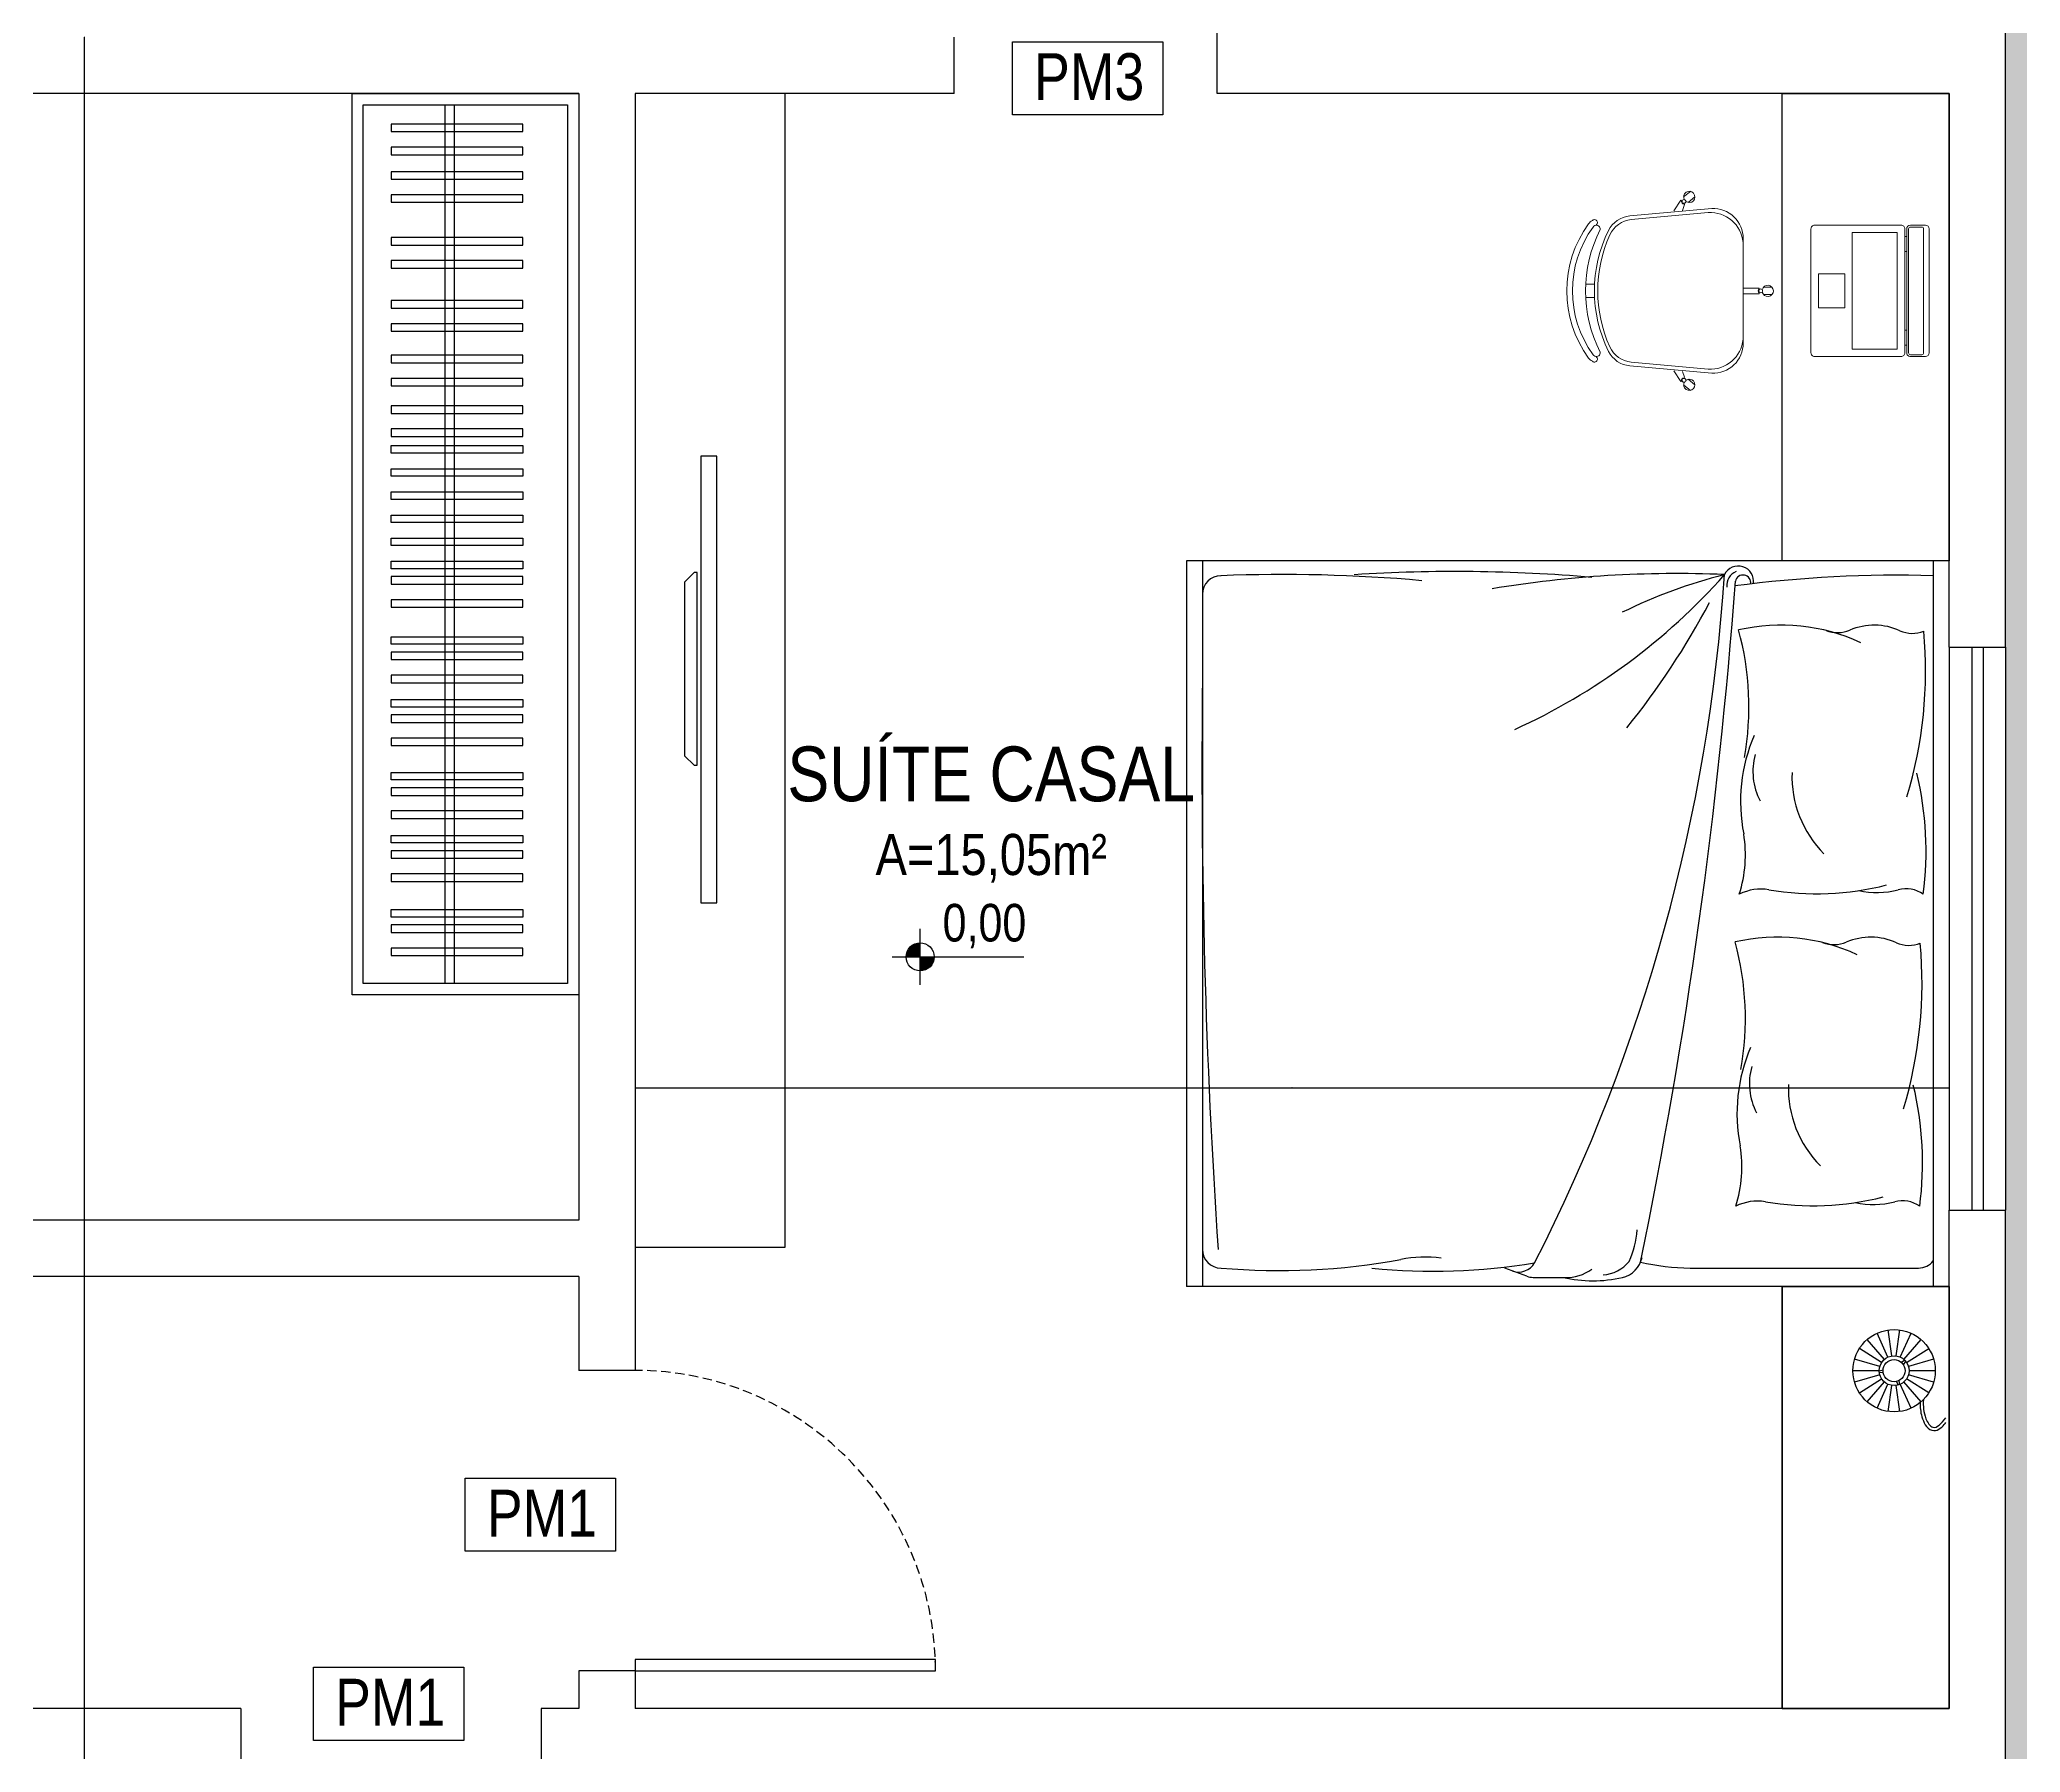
# Model space of a CAD drawing. Header units: millimetres. Extents: x -6300 to 1991, y -4770 to 4545.
# Drawn here: x -1293 to -766, y 1070 to 1526 of the extents above; entities that cross this region are included whole.
import ezdxf
from ezdxf.enums import TextEntityAlignment as Align

# ---------------------------------------------------------------- set-up
doc = ezdxf.new("R2010")
doc.units = ezdxf.units.MM
doc.header["$LTSCALE"] = 20
doc.header["$MEASUREMENT"] = 0
doc.linetypes.add('HIDDEN2', pattern=[0.1875, 0.125, -0.0625])
doc.layers.get('0').update_dxf_attribs({"linetype": 'CONTINUOUS'})
doc.layers.get('DEFPOINTS').update_dxf_attribs({"linetype": 'CONTINUOUS'})
for name, color, linetype in [('003', 3, 'CONTINUOUS'), ('ARREDI_attrezzature', 175, 'CONTINUOUS'), ('COTA', 7, 'CONTINUOUS'), ('E-hatch', 8, 'CONTINUOUS'), ('E-txt-g', 3, 'CONTINUOUS'), ('LAYER1', 7, 'CONTINUOUS')]:
    doc.layers.add(name, color=color, linetype=linetype)
for name, color, linetype, lineweight in [('E-Lay-9', 9, 'CONTINUOUS', 9), ('E-Pen-C', 4, 'CONTINUOUS', 15), ('E-Pen-G', 3, 'CONTINUOUS', 30), ('E-Txt-W', 7, 'CONTINUOUS', 20)]:
    doc.layers.add(name, color=color, linetype=linetype, lineweight=lineweight)
doc.styles.add('F2', font='ARIALN.TTF')
doc.styles.add('REG60', font='romans.shx', dxfattribs={"width": 0.8, "height": 0.15})
doc.styles.add('REG80', font='romans.shx', dxfattribs={"width": 0.8, "height": 0.2})
doc.dimstyles.new('DIMENSION-1', dxfattribs={"dimtxt": 0.145, "dimasz": 0.07, "dimexe": 1, "dimexo": 0, "dimgap": 0.12, "dimtad": 1, "dimzin": 7, "dimdsep": 46, "dimtxsty": 'F2', "dimblk1": 'TRACO', "dimblk2": 'TRACO', "dimsah": 1, "dimcen": 1, "dimse1": 1, "dimse2": 1, "dimclrd": 4, "dimclre": 256, "dimclrt": 4, "dimadec": 8, "dimazin": 0, "dimtfac": 1, "dimtix": 1, "dimtmove": 2, "dimatfit": 3, "dimldrblk": 'TRACO', "dimfxl": 1, "dimtolj": 1, "dimtzin": 0, "dimarcsym": 0})

# ---------------------------------------------------------------- blocks, each defined once
blk = doc.blocks.new('TRACO')
at = {"layer": 'E-Pen-C'}
for p, q in [((-1, 0), (1, 0)), ((0, 1), (0, -1))]:
    blk.add_line(p, q, dxfattribs=at)
at = {"layer": 'E-Pen-G'}
blk.add_line((-0.4, -0.4), (0.4, 0.4), dxfattribs=at)
blk = doc.blocks.new('*D847')
at = {"layer": 'COTA', "color": 4, "linetype": 'Continuous', "lineweight": -2}
blk.add_line((-424.84, 1067.16), (-424.84, 1082.02), dxfattribs=at)
at = {"layer": 'DEFPOINTS', "color": 0, "linetype": 'Continuous'}
for p in [(-784.71, 1082.09, -182.96), (-424.84, 1082.09), (-784.71, 1067.09, -182.96)]:
    blk.add_point(p, dxfattribs=at)
at = {"layer": 'COTA', "color": 4, "linetype": 'Continuous', "lineweight": -2, "xscale": 0.07, "yscale": 0.07, "zscale": 0.07}
for p, rotation in [((-424.84, 1082.09), 90), ((-424.84, 1067.09), 270)]:
    blk.add_blockref('TRACO', p, dxfattribs=dict(at, rotation=rotation))
at = {"layer": 'COTA', "color": 4, "linetype": 'Continuous', "insert": (-425.04, 1074.59), "char_height": 0.145, "attachment_point": 5, "rotation": 90, "style": 'F2'}
blk.add_mtext('\\A1;15.00', dxfattribs=at)
blk = doc.blocks.new('*D848')
at = {"layer": 'COTA', "color": 4, "linetype": 'Continuous', "lineweight": -2}
blk.add_line((-424.84, 1082.16), (-424.84, 1512.02), dxfattribs=at)
at = {"layer": 'DEFPOINTS', "color": 0, "linetype": 'Continuous'}
for p in [(-784.71, 1512.09, -182.96), (-424.84, 1512.09), (-784.71, 1082.09, -182.96)]:
    blk.add_point(p, dxfattribs=at)
at = {"layer": 'COTA', "color": 4, "linetype": 'Continuous', "lineweight": -2, "xscale": 0.07, "yscale": 0.07, "zscale": 0.07}
for p, rotation in [((-424.84, 1512.09), 90), ((-424.84, 1082.09), 270)]:
    blk.add_blockref('TRACO', p, dxfattribs=dict(at, rotation=rotation))
at = {"layer": 'COTA', "color": 4, "linetype": 'Continuous', "insert": (-425.04, 1297.09), "char_height": 0.145, "attachment_point": 5, "rotation": 90, "style": 'F2'}
blk.add_mtext('\\A1;430.00', dxfattribs=at)
blk = doc.blocks.new('*D849')
at = {"layer": 'COTA', "color": 4, "linetype": 'Continuous', "lineweight": -2}
blk.add_line((-424.84, 1512.16), (-424.84, 1527.02), dxfattribs=at)
at = {"layer": 'DEFPOINTS', "color": 0, "linetype": 'Continuous'}
for p in [(-784.71, 1527.09, -182.96), (-424.84, 1527.09), (-784.71, 1512.09, -182.96)]:
    blk.add_point(p, dxfattribs=at)
at = {"layer": 'COTA', "color": 4, "linetype": 'Continuous', "lineweight": -2, "xscale": 0.07, "yscale": 0.07, "zscale": 0.07}
for p, rotation in [((-424.84, 1527.09), 90), ((-424.84, 1512.09), 270)]:
    blk.add_blockref('TRACO', p, dxfattribs=dict(at, rotation=rotation))
at = {"layer": 'COTA', "color": 4, "linetype": 'Continuous', "insert": (-425.04, 1519.59), "char_height": 0.145, "attachment_point": 5, "rotation": 90, "style": 'F2'}
blk.add_mtext('\\A1;15.00', dxfattribs=at)
blk = doc.blocks.new('TXT-AMB75')
at = {"layer": 'E-txt-g', "style": 'REG80', "width": 0.8, "flags": 8}
blk.add_attdef('TXT', text='', height=0.2, dxfattribs=at).set_placement((0.0055, 0.2964), align=Align.CENTER)
at = {"layer": 'E-Txt-W', "style": 'REG60', "width": 0.8, "flags": 8}
blk.add_attdef('TXT', text='', height=0.15, dxfattribs=at).set_placement((0.0055, 0.0271), align=Align.CENTER)
blk = doc.blocks.new('NV')
at = {"color": 4, "linetype": 'ByBlock', "ltscale": 0.5}
for p, q in [((-1.4143, -0.1421), (-1.4143, 0.1067)), ((-1.5387, -0.0177), (-0.9535, -0.0177))]:
    blk.add_line(p, q, dxfattribs=at)
at = {"color": 4, "ltscale": 2.5}
blk.add_circle((-1.4143, -0.0177), 0.0622, dxfattribs=at)
at = {"color": 4}
for points in [[(-1.4143, -0.0177), (-1.4583, 0.0263), (-1.4765, -0.0177), (-1.4717, 0.0061)], [(-1.4143, -0.0177), (-1.4143, 0.0445), (-1.4583, 0.0263), (-1.4381, 0.0398)], [(-1.4143, -0.0177), (-1.3521, -0.0177), (-1.3703, -0.0617), (-1.3568, -0.0415)], [(-1.4143, -0.0177), (-1.3703, -0.0617), (-1.4143, -0.0799), (-1.3905, -0.0752)]]:
    blk.add_solid(points, dxfattribs=at)
at = {"layer": 'E-Txt-W', "color": 4, "ltscale": 2.5, "style": 'F2'}
blk.add_attdef('COTAPISO', (-1.3058, 0.0735), '', height=0.15, dxfattribs=at)
blk = doc.blocks.new('Cadeira')
at = {"layer": 'E-Lay-9', "color": 8}
for p, q in [((-0.0093, 0.0535), (-0.0093, 0.0769)), ((0.0096, 0.0535), (0.0096, 0.0769)), ((-0.1393, 0), (0.1393, 0)), ((-0.0075, 0), (-0.0075, 0.0425)), ((-0.0075, 0.0425), (-0.0056, 0.0425)), ((0.0056, 0.0425), (0.0075, 0.0425)), ((0.0075, 0), (0.0075, 0.0425)), ((-0.2192, -0.0836), (-0.1996, -0.3023)), ((-0.2087, -0.0936), (-0.1898, -0.2982)), ((0.2087, -0.0936), (0.1898, -0.2982)), ((0.2192, -0.0836), (0.1996, -0.3023)), ((-0.25, -0.1588), (-0.265, -0.1409)), ((-0.2355, -0.1467), (-0.2505, -0.1288)), ((-0.2298, -0.1563), (-0.2313, -0.1575)), ((-0.2144, -0.1618), (-0.2298, -0.1563)), ((0.2144, -0.1618), (0.2298, -0.1563)), ((0.2298, -0.1563), (0.2313, -0.1575)), ((0.2355, -0.1467), (0.2505, -0.1288)), ((0.25, -0.1588), (0.265, -0.1409)), ((-0.2398, -0.1647), (-0.2413, -0.1659)), ((-0.2133, -0.1847), (-0.2413, -0.1659)), ((0.2133, -0.1847), (0.2413, -0.1659)), ((0.2398, -0.1647), (0.2413, -0.1659)), ((-0.0175, -0.3961), (-0.0175, -0.4196)), ((0.0175, -0.3961), (0.0175, -0.4196))]:
    blk.add_line(p, q, dxfattribs=at)
blk.add_lwpolyline([(0.1631, -0.3812, -0.237888), (-0.1631, -0.3812, 0.605717), (-0.1738, -0.3953, 0.122717), (-0.17, -0.4, 0.323529), (0.17, -0.4, 0.122717), (0.1738, -0.3953, 0.605717)], format="xyb", close=True, dxfattribs=at)
for centre in [(0, 0.0466), (-0.2382, -0.1579), (0.2382, -0.1579)]:
    blk.add_circle(centre, 0.005, dxfattribs=at)
for centre, radius, start, end in [((0.0001, 0.0652), 0.015, 281.6334, 257.4537), ((-0.1393, -0.08), 0.08, 90, 182.5692), ((0, 0.0475), 0.0075, 221.8103, 318.1897), ((0.1393, -0.08), 0.08, 357.4308, 90), ((-0.1202, -0.0886), 0.0887, 95.5925, 183.2522), ((0.1202, -0.0886), 0.0887, 356.7478, 84.4075), ((-0.2502, -0.1438), 0.015, 322.5463, 298.3666), ((-0.2388, -0.1573), 0.0075, 261.8103, 358.1897), ((0.2388, -0.1573), 0.0075, 181.8103, 278.1897), ((0.2502, -0.1438), 0.015, 241.6334, 217.4537), ((-0.1299, -0.296), 0.07, 185.1212, 243.6047), ((-0.1201, -0.2918), 0.07, 185.2999, 245.7361), ((0.1201, -0.2918), 0.07, 294.2639, 354.7001), ((0.1299, -0.296), 0.07, 296.3953, 354.8788), ((0, -0.0343), 0.3622, 243.6047, 296.3953), ((0, -0.0254), 0.3622, 245.7361, 294.2639), ((-0.1819, -0.3961), 0.00782, 29.8109, 225.3255), ((-0.1625, -0.39), 0.0275, 205.1455, 233.4571), ((0, -0.1648), 0.3052, 234.1238, 305.8762), ((-0.1625, -0.39), 0.0125, 205.1455, 233.1301), ((0.1819, -0.3961), 0.00782, 314.6745, 150.1891), ((0.1625, -0.39), 0.0275, 306.5429, 334.8545)]:
    blk.add_arc(centre, radius, start, end, dxfattribs=at)
blk = doc.blocks.new('Notebook')
at = {"layer": 'E-Lay-9', "color": 8}
for p, q in [((-0.175, 0.305), (-0.175, 0.3)), ((-0.175, 0.3), (-0.175, 0.265)), ((0.165, 0.315), (-0.165, 0.315)), ((0.175, 0.3), (0.175, 0.305)), ((0.175, 0.265), (0.175, 0.3)), ((-0.165, 0.255), (0.165, 0.255))]:
    blk.add_line(p, q, dxfattribs=at)
for points in [[(-0.165, 0.26), (0.165, 0.26, 0.414214), (0.17, 0.265), (0.17, 0.295, 0.414214), (0.165, 0.3), (-0.165, 0.3, 0.414214), (-0.17, 0.295), (-0.17, 0.265, 0.414214)], [(-0.165, 0), (0.165, 0, 0.414214), (0.175, 0.01), (0.175, 0.24, 0.414214), (0.165, 0.25), (-0.165, 0.25, 0.414214), (-0.175, 0.24), (-0.175, 0.01, 0.414214)]]:
    blk.add_lwpolyline(points, format="xyb", close=True, dxfattribs=at)
for points in [[(-0.155, 0.11), (0.155, 0.11), (0.155, 0.23), (-0.155, 0.23)], [(-0.105, 0.25), (-0.145, 0.25), (-0.145, 0.255), (-0.105, 0.255)], [(0.105, 0.25), (0.145, 0.25), (0.145, 0.255), (0.105, 0.255)], [(-0.045, 0.02), (0.045, 0.02), (0.045, 0.09), (-0.045, 0.09)]]:
    blk.add_lwpolyline(points, close=True, dxfattribs=at)
for centre, start, end in [((-0.165, 0.305), 90, 180), ((-0.165, 0.265), 180, 270), ((0.165, 0.305), 0, 90), ((0.165, 0.265), 270, 360)]:
    blk.add_arc(centre, 0.01, start, end, dxfattribs=at)
blk = doc.blocks.new('*D887')
at = {"layer": 'COTA', "color": 4, "linetype": 'Continuous', "lineweight": -2}
blk.add_line((-1134.64, 1247.33), (-784.78, 1247.33), dxfattribs=at)
at = {"layer": 'DEFPOINTS', "color": 0, "linetype": 'Continuous'}
for p in [(-784.71, 1247.33), (-1134.71, 1232.92, -182.96), (-784.71, 1228.11, -182.96)]:
    blk.add_point(p, dxfattribs=at)
at = {"layer": 'COTA', "color": 4, "linetype": 'Continuous', "lineweight": -2, "xscale": 0.07, "yscale": 0.07, "zscale": 0.07, "rotation": 180}
blk.add_blockref('TRACO', (-1134.71, 1247.33), dxfattribs=at)
at = {"layer": 'COTA', "color": 4, "linetype": 'Continuous', "lineweight": -2, "xscale": 0.07, "yscale": 0.07, "zscale": 0.07}
blk.add_blockref('TRACO', (-784.71, 1247.33), dxfattribs=at)
at = {"layer": 'COTA', "color": 4, "linetype": 'Continuous', "insert": (-959.71, 1247.52), "char_height": 0.145, "attachment_point": 5, "style": 'F2'}
blk.add_mtext('\\A1;350.00', dxfattribs=at)
blk = doc.blocks.new('*D900')
at = {"layer": 'COTA', "color": 4, "linetype": 'Continuous', "lineweight": -2}
blk.add_line((-1281.34, 1067.16), (-1281.34, 1082.02), dxfattribs=at)
at = {"layer": 'DEFPOINTS', "color": 0, "linetype": 'Continuous'}
for p in [(-1281.34, 1082.09), (-1264.71, 1082.09, -182.96), (-1264.71, 1067.09, -182.96)]:
    blk.add_point(p, dxfattribs=at)
at = {"layer": 'COTA', "color": 4, "linetype": 'Continuous', "lineweight": -2, "xscale": 0.07, "yscale": 0.07, "zscale": 0.07}
for p, rotation in [((-1281.34, 1082.09), 90), ((-1281.34, 1067.09), 270)]:
    blk.add_blockref('TRACO', p, dxfattribs=dict(at, rotation=rotation))
at = {"layer": 'COTA', "color": 4, "linetype": 'Continuous', "insert": (-1281.54, 1074.59), "char_height": 0.145, "attachment_point": 5, "rotation": 90, "style": 'F2'}
blk.add_mtext('\\A1;15.00', dxfattribs=at)
blk = doc.blocks.new('*D901')
at = {"layer": 'COTA', "color": 4, "linetype": 'Continuous', "lineweight": -2}
blk.add_line((-1281.34, 1082.16), (-1281.34, 1197.02), dxfattribs=at)
at = {"layer": 'DEFPOINTS', "color": 0, "linetype": 'Continuous'}
for p in [(-1281.34, 1197.09), (-1264.71, 1197.09, -182.96), (-1264.71, 1082.09, -182.96)]:
    blk.add_point(p, dxfattribs=at)
at = {"layer": 'COTA', "color": 4, "linetype": 'Continuous', "lineweight": -2, "xscale": 0.07, "yscale": 0.07, "zscale": 0.07}
for p, rotation in [((-1281.34, 1197.09), 90), ((-1281.34, 1082.09), 270)]:
    blk.add_blockref('TRACO', p, dxfattribs=dict(at, rotation=rotation))
at = {"layer": 'COTA', "color": 4, "linetype": 'Continuous', "insert": (-1281.54, 1139.59), "char_height": 0.145, "attachment_point": 5, "rotation": 90, "style": 'F2'}
blk.add_mtext('\\A1;115.00', dxfattribs=at)
blk = doc.blocks.new('*D902')
at = {"layer": 'COTA', "color": 4, "linetype": 'Continuous', "lineweight": -2}
blk.add_line((-1281.34, 1197.16), (-1281.34, 1212.02), dxfattribs=at)
at = {"layer": 'DEFPOINTS', "color": 0, "linetype": 'Continuous'}
for p in [(-1281.34, 1212.09), (-1264.71, 1212.09, -182.96), (-1264.71, 1197.09, -182.96)]:
    blk.add_point(p, dxfattribs=at)
at = {"layer": 'COTA', "color": 4, "linetype": 'Continuous', "lineweight": -2, "xscale": 0.07, "yscale": 0.07, "zscale": 0.07}
for p, rotation in [((-1281.34, 1212.09), 90), ((-1281.34, 1197.09), 270)]:
    blk.add_blockref('TRACO', p, dxfattribs=dict(at, rotation=rotation))
at = {"layer": 'COTA', "color": 4, "linetype": 'Continuous', "insert": (-1281.54, 1204.59), "char_height": 0.145, "attachment_point": 5, "rotation": 90, "style": 'F2'}
blk.add_mtext('\\A1;15.00', dxfattribs=at)
blk = doc.blocks.new('*D903')
at = {"layer": 'COTA', "color": 4, "linetype": 'Continuous', "lineweight": -2}
blk.add_line((-1281.34, 1212.16), (-1281.34, 1512.02), dxfattribs=at)
at = {"layer": 'DEFPOINTS', "color": 0, "linetype": 'Continuous'}
for p in [(-1281.34, 1512.09), (-1264.71, 1512.09, -182.96), (-1264.71, 1212.09, -182.96)]:
    blk.add_point(p, dxfattribs=at)
at = {"layer": 'COTA', "color": 4, "linetype": 'Continuous', "lineweight": -2, "xscale": 0.07, "yscale": 0.07, "zscale": 0.07}
for p, rotation in [((-1281.34, 1512.09), 90), ((-1281.34, 1212.09), 270)]:
    blk.add_blockref('TRACO', p, dxfattribs=dict(at, rotation=rotation))
at = {"layer": 'COTA', "color": 4, "linetype": 'Continuous', "insert": (-1281.54, 1362.09), "char_height": 0.145, "attachment_point": 5, "rotation": 90, "style": 'F2'}
blk.add_mtext('\\A1;300.00', dxfattribs=at)
blk = doc.blocks.new('*D904')
at = {"layer": 'COTA', "color": 4, "linetype": 'Continuous', "lineweight": -2}
blk.add_line((-1281.34, 1512.16), (-1281.34, 1527.02), dxfattribs=at)
at = {"layer": 'DEFPOINTS', "color": 0, "linetype": 'Continuous'}
for p in [(-1281.34, 1527.09), (-1264.71, 1527.09, -182.96), (-1264.71, 1512.09, -182.96)]:
    blk.add_point(p, dxfattribs=at)
at = {"layer": 'COTA', "color": 4, "linetype": 'Continuous', "lineweight": -2, "xscale": 0.07, "yscale": 0.07, "zscale": 0.07}
for p, rotation in [((-1281.34, 1527.09), 90), ((-1281.34, 1512.09), 270)]:
    blk.add_blockref('TRACO', p, dxfattribs=dict(at, rotation=rotation))
at = {"layer": 'COTA', "color": 4, "linetype": 'Continuous', "insert": (-1281.54, 1519.59), "char_height": 0.145, "attachment_point": 5, "rotation": 90, "style": 'F2'}
blk.add_mtext('\\A1;15.00', dxfattribs=at)

msp = doc.modelspace()

# ---------------------------------------------------------------- hatches: boundary and pattern name
at = {"layer": 'COTA', "linetype": 'Continuous'}
h = msp.add_hatch(dxfattribs=at)
h.set_pattern_fill('PATIO3', color=8, scale=60, style=0, pattern_type=2)
h.set_pattern_definition([(243.4349, (-158282.17, -2256.25), (60.0000786, 59.9999495), [20.1246, -114.03948]), (153.4349, (-158270.17, -2262.25), (59.9999495, -60.0000786), [13.41642, -120.74766]), (153.4349, (-158255.17, -2262.25), (59.9999495, -60.0000786), [13.41642, -120.74766]), (243.4349, (-158267.17, -2256.25), (60.0000786, 59.9999495), [6.70818, -127.4559]), (153.4349, (-158240.17, -2262.25), (59.9999495, -60.0000786), [13.41642, -120.74766]), (243.4349, (-158252.17, -2256.25), (60.0000786, 59.9999495), [13.41642, -120.74766]), (158.1986, (-158234.171, -2257.45), (-180.0000164, 59.9999946), [3.23112, -319.87878]), (243.4349, (-158237.17, -2256.25), (60.0000786, 59.9999495), [6.70818, -127.4559]), (154.9831, (-158234.171, -2272.4496), (-779.99997481, 360.000110015), [9.93174, -983.24496]), (63.4349, (-158252.17, -2286.25), (-60.0000786, -59.9999495), [20.1246, -114.03948]), (153.4349, (-158246.17, -2274.25), (59.9999495, -60.0000786), [13.41642, -120.74766]), (63.4349, (-158267.17, -2286.25), (-60.0000786, -59.9999495), [6.70818, -127.4559]), (153.4349, (-158261.17, -2274.25), (59.9999495, -60.0000786), [13.41642, -120.74766]), (153.4349, (-158276.17, -2274.25), (59.9999495, -60.0000786), [13.41642, -120.74766]), (63.4349, (-158282.17, -2286.25), (-60.0000786, -59.9999495), [20.1246, -114.03948]), (63.4349, (-158243.17, -2298.25), (-60.0000786, -59.9999495), [20.1246, -114.03948]), (153.4349, (-158237.17, -2286.25), (59.9999495, -60.0000786), [13.41642, -120.74766]), (153.4349, (-158252.17, -2286.25), (59.9999495, -60.0000786), [13.41642, -120.74766]), (63.4349, (-158273.17, -2298.25), (-60.0000786, -59.9999495), [13.41642, -120.74766]), (153.4349, (-158267.17, -2286.25), (59.9999495, -60.0000786), [13.41642, -120.74766]), (153.4349, (-158282.17, -2286.25), (59.9999495, -60.0000786), [13.41642, -120.74766]), (63.4349, (-158294.17, -2310.25), (-60.0000786, -59.9999495), [20.1246, -114.03948]), (153.4349, (-158234.17, -2295.25), (59.9999495, -60.0000786), [6.70818, -127.4559]), (153.4349, (-158243.17, -2298.25), (59.9999495, -60.0000786), [13.41642, -120.74766]), (153.4349, (-158258.17, -2298.25), (59.9999495, -60.0000786), [13.41642, -120.74766]), (153.4349, (-158273.17, -2298.25), (59.9999495, -60.0000786), [13.41642, -120.74766]), (153.4349, (-158288.17, -2298.25), (59.9999495, -60.0000786), [6.70818, -127.4559]), (153.4349, (-158234.17, -2310.25), (59.9999495, -60.0000786), [13.41642, -120.74766]), (63.4349, (-158252.17, -2316.25), (-60.0000786, -59.9999495), [13.41642, -120.74766]), (153.4349, (-158249.17, -2310.25), (59.9999495, -60.0000786), [13.41642, -120.74766]), (243.4349, (-158276.17, -2304.25), (60.0000786, 59.9999495), [13.41642, -120.74766]), (153.4349, (-158264.17, -2310.25), (59.9999495, -60.0000786), [13.41642, -120.74766]), (153.4349, (-158279.17, -2310.25), (59.9999495, -60.0000786), [13.41642, -120.74766]), (154.9831, (-158285.171, -2262.2496), (-779.99997481, 360.000110015), [9.93174, -983.24496]), (158.1986, (-158291.171, -2274.25), (-180.0000164, 59.9999946), [3.23112, -319.87878]), (243.4349, (-158255.17, -2292.25), (60.0000786, 59.9999495), [20.1246, -114.03948]), (63.4349, (-158261.17, -2274.25), (-60.0000786, -59.9999495), [6.70818, -127.4559])])
h.paths.add_polyline_path([(-2684.708, 1102.092), (-2569.31, 1101.985), (-2569.708, 1102.092), (-2569.718, 1677.02), (-1149.708, 1677.02), (-1149.708, 1792.092), (-1149.708, 2162.092), (-1513.283, 2162.092), (-1516.936, 2122.092), (-1527.283, 2085.775), (-1547.63, 2054.921), (-1580.967, 2021.672), (-1616.68, 2001.062), (-1653.909, 1990.062), (-1676.688, 1987.862), (-2684.708, 1987.862)])
h.paths.add_polyline_path([(-1778.299, 1778.429), (-1730.365, 1750.841), (-1492.577, 1756.207), (-1372.476, 1759.002), (-1336.859, 1769.308), (-1324.644, 1838.184), (-1325.813, 1885.485), (-1336.112, 1917.891), (-1347.614, 1935.217), (-1426.348, 1943.526), (-1653.57, 1946.435), (-1719.591, 1942.887), (-1781.491, 1928.754), (-1785.903, 1894.964), (-1785.833, 1795.787), (-1781.029, 1779.006)], flags=16)
h.paths.add_polyline_path([(-2014.328, 1810.448), (-2014.328, 1814.18), (-2015.756, 1813.896), (-2016.967, 1813.087)], flags=24)
h.paths.add_polyline_path([(-2014.328, 1810.448), (-2016.967, 1813.087), (-2017.776, 1811.876), (-2018.061, 1810.448)], flags=24)
h.paths.add_polyline_path([(-2014.328, 1810.448), (-2010.596, 1810.448), (-2010.88, 1809.019), (-2011.689, 1807.809)], flags=24)
h.paths.add_polyline_path([(-2014.328, 1810.448), (-2011.689, 1807.809), (-2012.9, 1806.999), (-2014.328, 1806.715)], flags=24)
edge = h.paths.add_edge_path(flags=16)
edge.add_line((-2014.328, 1802.983), (-2014.328, 1817.913))
edge = h.paths.add_edge_path(flags=16)
edge.add_arc((-2014.328, 1810.448), 3.732, 0, 360)
edge = h.paths.add_edge_path(flags=16)
edge.add_line((-2021.793, 1810.448), (-1986.681, 1810.448))
h.paths.add_polyline_path([(-2011.361, 1809.559), (-1979.24, 1809.559), (-1979.24, 1827.587), (-2011.361, 1827.587)], flags=24)
h.paths.add_polyline_path([(-2048.842, 1847.862), (-1941.943, 1847.862), (-1941.943, 1870.493), (-2048.842, 1870.493)], flags=24)
h.paths.add_polyline_path([(-2029.499, 1826.797), (-1961.286, 1826.797), (-1961.286, 1846.512), (-2029.499, 1846.512)], flags=24)
h.paths.add_polyline_path([(-2582.402, 1778.433), (-2534.468, 1750.844), (-2296.68, 1756.211), (-2176.579, 1759.005), (-2140.962, 1769.311), (-2128.748, 1838.187), (-2129.916, 1885.488), (-2140.215, 1917.894), (-2151.717, 1935.22), (-2230.452, 1943.529), (-2457.673, 1946.438), (-2523.695, 1942.891), (-2585.594, 1928.758), (-2590.007, 1894.967), (-2589.936, 1795.79), (-2585.132, 1779.009)], flags=16)
h.paths.add_polyline_path([(-2661.5, 1826.498), (-2621.471, 1826.498), (-2621.471, 1807.031), (-2661.5, 1807.031)], flags=16)
h.paths.add_polyline_path([(-2681.202, 1624.916), (-2681.202, 1924.916), (-2684.202, 1924.916), (-2684.202, 1624.916)], flags=16)
h.paths.add_polyline_path([(-2681.202, 1174.551), (-2681.202, 1524.916), (-2684.202, 1524.916), (-2684.202, 1174.551)], flags=16)
h.paths.add_polyline_path([(-2661.5, 1410.113), (-2621.471, 1410.113), (-2621.471, 1390.647), (-2661.5, 1390.647)], flags=16)
h.paths.add_polyline_path([(-2039.604, 1766.94), (-1931.699, 1766.94), (-1931.699, 1787.383), (-2039.604, 1787.383)], flags=24)
h.paths.add_polyline_path([(-2052.038, 1783.721), (-1906.714, 1783.721), (-1906.714, 1800.043), (-2052.038, 1800.043)], flags=24)
h.paths.add_polyline_path([(-1904.932, 1708.452), (-1904.351, 1708.452), (-1904.351, 1708.754), (-1904.932, 1708.754)], flags=24)
h.paths.add_polyline_path([(-1853.634, 1832.344), (-1853.634, 1832.924), (-1853.936, 1832.924), (-1853.936, 1832.344)], flags=24)
h.paths.add_polyline_path([(-2244.992, 1708.452), (-2244.411, 1708.452), (-2244.411, 1708.754), (-2244.992, 1708.754)], flags=24)
h.paths.add_polyline_path([(-2059.95, 1708.452), (-2059.462, 1708.452), (-2059.462, 1708.754), (-2059.95, 1708.754)], flags=24)
h.paths.add_polyline_path([(-1749.82, 1708.452), (-1749.332, 1708.452), (-1749.332, 1708.754), (-1749.82, 1708.754)], flags=24)
h.paths.add_polyline_path([(-1597.42, 1708.452), (-1596.839, 1708.452), (-1596.839, 1708.754), (-1597.42, 1708.754)], flags=24)
h.paths.add_polyline_path([(-1444.927, 1708.452), (-1444.438, 1708.452), (-1444.438, 1708.754), (-1444.927, 1708.754)], flags=24)
h.paths.add_polyline_path([(-1292.485, 1708.452), (-1291.904, 1708.452), (-1291.904, 1708.754), (-1292.485, 1708.754)], flags=24)
h.paths.add_polyline_path([(-1203.184, 1734.297), (-1203.184, 1734.877), (-1203.486, 1734.877), (-1203.486, 1734.297)], flags=24)
h.paths.add_polyline_path([(-2645.009, 1708.452), (-2644.428, 1708.452), (-2644.428, 1708.754), (-2645.009, 1708.754)], flags=24)
h.paths.add_polyline_path([(-2520.014, 1708.452), (-2519.433, 1708.452), (-2519.433, 1708.754), (-2520.014, 1708.754)], flags=24)
h.paths.add_polyline_path([(-2444.963, 1708.452), (-2444.474, 1708.452), (-2444.474, 1708.754), (-2444.963, 1708.754)], flags=24)
h.paths.add_polyline_path([(-1163.562, 2085.822), (-1163.002, 2085.822), (-1163.002, 2086.113), (-1163.562, 2086.113)], flags=24)
h.paths.add_polyline_path([(-1280.185, 2085.822), (-1279.714, 2085.822), (-1279.714, 2086.113), (-1280.185, 2086.113)], flags=24)
h.paths.add_polyline_path([(-1389.402, 2085.822), (-1388.841, 2085.822), (-1388.841, 2086.113), (-1389.402, 2086.113)], flags=24)
h.paths.add_polyline_path([(-1498.518, 2085.822), (-1498.047, 2085.822), (-1498.047, 2086.113), (-1498.518, 2086.113)], flags=24)
h.paths.add_polyline_path([(-1275.216, 2120.576), (-1097.316, 2120.576), (-1097.316, 2147.797), (-1275.216, 2147.797)], flags=9)
h.paths.add_polyline_path([(-2587.139, 1389.302), (-2587.139, 1389.883), (-2587.441, 1389.883), (-2587.441, 1389.302)], flags=24)
at = {"layer": 'E-hatch'}
h = msp.add_hatch(dxfattribs=at)
h.set_pattern_fill('GRASS', color=8, scale=20, style=0)
h.set_pattern_definition([(90, (-158294.171, -2316.25), (-14.1421356, 14.1421356), [3.75, -24.5342713]), (45, (-158294.171, -2316.25), (-14.1421356, 14.1421356), [3.75, -16.25]), (135, (-158294.171, -2316.25), (-14.1421356, -14.1421356), [3.75, -16.25])])
h.paths.add_polyline_path([(-1014.708, 577.092), (-769.708, 577.092), (-769.708, 1792.092), (-484.708, 1792.092), (-484.708, 442.092), (-1014.708, 442.092)])
h.paths.add_polyline_path([(-761.03, 680.119), (-721.001, 680.119), (-721.001, 660.653), (-761.03, 660.653)], flags=16)
h.paths.add_polyline_path([(-761.909, 927.792), (-721.88, 927.792), (-721.88, 908.325), (-761.909, 908.325)], flags=16)
h.paths.add_polyline_path([(-633.514, 1019.051), (-633.514, 1022.783), (-634.943, 1022.499), (-636.154, 1021.69)], flags=24)
h.paths.add_polyline_path([(-633.514, 1019.051), (-636.154, 1021.69), (-636.963, 1020.479), (-637.247, 1019.051)], flags=24)
h.paths.add_polyline_path([(-633.514, 1019.051), (-629.782, 1019.051), (-630.066, 1017.622), (-630.875, 1016.412)], flags=24)
h.paths.add_polyline_path([(-633.514, 1019.051), (-630.875, 1016.412), (-632.086, 1015.602), (-633.514, 1015.318)], flags=24)
edge = h.paths.add_edge_path(flags=16)
edge.add_line((-633.514, 1011.586), (-633.514, 1026.516))
edge = h.paths.add_edge_path(flags=16)
edge.add_arc((-633.514, 1019.051), 3.732, 0, 360)
edge = h.paths.add_edge_path(flags=16)
edge.add_line((-640.979, 1019.051), (-605.868, 1019.051))
h.paths.add_polyline_path([(-630.547, 1018.162), (-598.426, 1018.162), (-598.426, 1036.19), (-630.547, 1036.19)], flags=24)
h.paths.add_polyline_path([(-654.764, 1055.359), (-574.395, 1055.359), (-574.395, 1079.318), (-654.764, 1079.318)], flags=24)
h.paths.add_polyline_path([(-648.686, 1035.4), (-580.472, 1035.4), (-580.472, 1055.115), (-648.686, 1055.115)], flags=24)
h.paths.add_polyline_path([(-761.909, 1299.576), (-721.88, 1299.576), (-721.88, 1280.109), (-761.909, 1280.109)], flags=16)
h.paths.add_polyline_path([(-639.42, 797.652), (-599.837, 797.652), (-599.837, 827.839), (-639.42, 827.839)], flags=24)
h.paths.add_polyline_path([(-626.468, 1000.932), (-576.827, 1000.932), (-576.827, 1017.254), (-626.468, 1017.254)], flags=24)

# ---------------------------------------------------------------- linework, layer by layer
at = {"color": 6}
for points, elevation in [([(-1034.202, 1525.93), (-994.173, 1525.93), (-994.173, 1506.463), (-1034.202, 1506.463)], 182.961), ([(-1179.94, 1143.388), (-1139.911, 1143.388), (-1139.911, 1123.922), (-1179.94, 1123.922)], 365.922), ([(-1220.359, 1093.042), (-1180.33, 1093.042), (-1180.33, 1073.575), (-1220.359, 1073.575)], 365.922)]:
    msp.add_lwpolyline(points, close=True, dxfattribs=dict(at, elevation=elevation))
at = {"color": 8, "elevation": 1312.777}
for points in [[(-1149.708, 1512.092), (-1149.708, 1272.092), (-1210.102, 1272.092), (-1210.102, 1512.092)], [(-1152.708, 1509.092), (-1152.708, 1275.092), (-1207.102, 1275.092), (-1207.102, 1509.092)]]:
    msp.add_lwpolyline(points, close=True, dxfattribs=at)
at = {"color": 8}
for points in [[(-1094.708, 1204.874), (-1094.708, 1512.092), (-1134.708, 1512.092), (-1134.708, 1204.874)], [(-829.184, 1512.092), (-784.708, 1512.092), (-784.708, 1387.668), (-829.184, 1387.668)], [(-1112.905, 1415.579), (-1117.18, 1415.579), (-1117.18, 1296.606), (-1112.905, 1296.606)], [(-1118.152, 1384.527), (-1119.007, 1384.527), (-1121.572, 1381.962), (-1121.572, 1335.792), (-1119.007, 1333.227), (-1118.152, 1333.227)], [(-829.184, 1194.39), (-784.708, 1194.39), (-784.708, 1082.092), (-829.184, 1082.092)]]:
    msp.add_lwpolyline(points, close=True, dxfattribs=at)
at = {"color": 8, "linetype": 'HIDDEN2'}
msp.add_arc((-1134.708, 1092.092, -89.274), 80, 0, 90, dxfattribs=at)
at = {"layer": '003', "color": 8, "ltscale": 0.5}
for p, q in [((-1185.368, 1509.092, 1312.777), (-1185.368, 1275.092, 1312.777)), ((-1182.868, 1509.092, 1312.777), (-1182.868, 1275.092, 1312.777))]:
    msp.add_line(p, q, dxfattribs=at)
at = {"layer": '003', "color": 8, "ltscale": 0.5, "elevation": 1312.777}
for points in [[(-1164.643, 1501.97), (-1164.643, 1503.97), (-1199.643, 1503.97), (-1199.643, 1501.97)], [(-1164.643, 1495.813), (-1164.643, 1497.813), (-1199.643, 1497.813), (-1199.643, 1495.813)], [(-1164.643, 1489.309), (-1164.643, 1491.309), (-1199.643, 1491.309), (-1199.643, 1489.309)], [(-1164.643, 1483.153), (-1164.643, 1485.153), (-1199.643, 1485.153), (-1199.643, 1483.153)], [(-1164.643, 1471.779), (-1164.643, 1473.779), (-1199.643, 1473.779), (-1199.643, 1471.779)], [(-1164.643, 1465.622), (-1164.643, 1467.622), (-1199.643, 1467.622), (-1199.643, 1465.622)], [(-1164.643, 1454.979), (-1164.643, 1456.979), (-1199.643, 1456.979), (-1199.643, 1454.979)], [(-1164.643, 1448.823), (-1164.643, 1450.823), (-1199.643, 1450.823), (-1199.643, 1448.823)], [(-1164.643, 1440.407), (-1164.643, 1442.407), (-1199.643, 1442.407), (-1199.643, 1440.407)], [(-1164.643, 1434.25), (-1164.643, 1436.25), (-1199.643, 1436.25), (-1199.643, 1434.25)], [(-1164.643, 1426.943), (-1164.643, 1428.943), (-1199.643, 1428.943), (-1199.643, 1426.943)], [(-1164.643, 1420.787), (-1164.643, 1422.787), (-1199.643, 1422.787), (-1199.643, 1420.787)], [(-1164.643, 1418.349), (-1164.643, 1416.349), (-1199.643, 1416.349), (-1199.643, 1418.349)], [(-1164.643, 1412.193), (-1164.643, 1410.193), (-1199.643, 1410.193), (-1199.643, 1412.193)], [(-1164.643, 1406.036), (-1164.643, 1404.036), (-1199.643, 1404.036), (-1199.643, 1406.036)], [(-1164.643, 1399.88), (-1164.643, 1397.88), (-1199.643, 1397.88), (-1199.643, 1399.88)], [(-1164.643, 1393.724), (-1164.643, 1391.724), (-1199.643, 1391.724), (-1199.643, 1393.724)], [(-1164.643, 1387.568), (-1164.643, 1385.568), (-1199.643, 1385.568), (-1199.643, 1387.568)], [(-1164.643, 1381.468), (-1164.643, 1383.468), (-1199.643, 1383.468), (-1199.643, 1381.468)], [(-1164.643, 1375.312), (-1164.643, 1377.312), (-1199.643, 1377.312), (-1199.643, 1375.312)], [(-1164.643, 1367.478), (-1164.643, 1365.478), (-1199.643, 1365.478), (-1199.643, 1367.478)], [(-1164.643, 1361.378), (-1164.643, 1363.378), (-1199.643, 1363.378), (-1199.643, 1361.378)], [(-1164.643, 1355.222), (-1164.643, 1357.222), (-1199.643, 1357.222), (-1199.643, 1355.222)], [(-1164.643, 1350.736), (-1164.643, 1348.736), (-1199.643, 1348.736), (-1199.643, 1350.736)], [(-1164.643, 1344.636), (-1164.643, 1346.636), (-1199.643, 1346.636), (-1199.643, 1344.636)], [(-1164.643, 1338.48), (-1164.643, 1340.48), (-1199.643, 1340.48), (-1199.643, 1338.48)], [(-1164.643, 1331.317), (-1164.643, 1329.317), (-1199.643, 1329.317), (-1199.643, 1331.317)], [(-1164.643, 1325.217), (-1164.643, 1327.217), (-1199.643, 1327.217), (-1199.643, 1325.217)], [(-1164.643, 1319.061), (-1164.643, 1321.061), (-1199.643, 1321.061), (-1199.643, 1319.061)], [(-1164.643, 1314.575), (-1164.643, 1312.575), (-1199.643, 1312.575), (-1199.643, 1314.575)], [(-1164.643, 1308.475), (-1164.643, 1310.475), (-1199.643, 1310.475), (-1199.643, 1308.475)], [(-1164.643, 1302.319), (-1164.643, 1304.319), (-1199.643, 1304.319), (-1199.643, 1302.319)], [(-1164.643, 1294.817), (-1164.643, 1292.817), (-1199.643, 1292.817), (-1199.643, 1294.817)], [(-1164.643, 1288.717), (-1164.643, 1290.717), (-1199.643, 1290.717), (-1199.643, 1288.717)], [(-1164.643, 1282.561), (-1164.643, 1284.561), (-1199.643, 1284.561), (-1199.643, 1282.561)]]:
    msp.add_lwpolyline(points, close=True, dxfattribs=at)
at = {"layer": 'ARREDI_attrezzature', "color": 8}
for p, q in [((-987.862, 1387.668), (-987.862, 1194.39)), ((-784.708, 1387.668), (-987.862, 1387.668)), ((-983.612, 1387.668), (-983.612, 1194.39)), ((-788.958, 1387.668), (-788.958, 1194.39)), ((-784.708, 1364.716), (-784.708, 1387.668)), ((-784.708, 1194.39), (-784.708, 1214.716)), ((-897.234, 1197.167), (-903.105, 1199.332)), ((-853.746, 1199.332), (-792.911, 1199.332)), ((-784.708, 1194.39), (-987.862, 1194.39)), ((-895.523, 1196.861), (-885.826, 1196.861)), ((-829.184, 1194.39), (-829.184, 1082.092)), ((-784.708, 1082.092), (-784.708, 1194.39)), ((-801.055, 1175.626), (-803.96, 1181.987)), ((-799.971, 1175.945), (-800.966, 1182.866)), ((-798.84, 1175.945), (-797.845, 1182.866)), ((-797.756, 1175.626), (-794.851, 1181.987)), ((-802.746, 1174.161), (-808.629, 1177.941)), ((-802.006, 1175.015), (-806.585, 1180.3)), ((-796.805, 1175.015), (-792.226, 1180.3)), ((-796.065, 1174.161), (-790.182, 1177.941)), ((-803.377, 1172.014), (-810.369, 1172.014)), ((-803.377, 1172.014), (-810.369, 1172.014)), ((-803.216, 1173.133), (-809.925, 1175.103)), ((-802.344, 1172.16), (-803.375, 1171.901)), ((-802.299, 1171.479), (-803.341, 1171.486)), ((-797.536, 1174.286), (-796.632, 1174.856)), ((-796.907, 1173.568), (-796.29, 1174.477)), ((-788.886, 1175.103), (-795.595, 1173.133)), ((-788.442, 1172.014), (-795.434, 1172.014)), ((-788.442, 1172.014), (-795.434, 1172.014)), ((-803.216, 1170.895), (-809.925, 1168.925)), ((-808.629, 1166.086), (-802.746, 1169.867)), ((-806.585, 1163.728), (-802.006, 1169.012)), ((-803.96, 1162.041), (-801.055, 1168.401)), ((-800.966, 1161.162), (-799.971, 1168.083)), ((-797.845, 1161.162), (-798.84, 1168.083)), ((-798.772, 1169.14), (-798.351, 1168.185)), ((-798.174, 1169.341), (-798.001, 1168.299)), ((-794.851, 1162.041), (-797.756, 1168.401)), ((-792.226, 1163.728), (-796.805, 1169.012)), ((-790.182, 1166.086), (-796.065, 1169.867)), ((-788.886, 1168.925), (-795.595, 1170.895)), ((-829.184, 1082.092), (-784.708, 1082.092))]:
    msp.add_line(p, q, dxfattribs=at)
for radius in [10.964, 3.971, 2.943]:
    msp.add_circle((-799.405, 1172.014), radius, dxfattribs=at)
for centre, radius, start, end in [((-978.67, 1378.773), 4.942, 90, 180), ((-962.25, 964.947), 419.09, 84.92239, 92.24547), ((-916.067, 962.587), 422.246, 85.08576, 93.68085), ((-857.525, 1088.053), 296.236, 87.49407, 99.50941), ((-969.169, 1494.42), 166.48, 294.38327, 318.45325), ((-1315.787, 1415.422), 472.26, 332.96003, 356.18567), ((-810.895, 1250.81), 137.387, 104.18939, 116.30958), ((-2264.423, 1488.01), 1426.675, 348.39087, 355.749121), ((-840.898, 1382.208), 4.091, 351.6091, 153.93818), ((-839.916, 1381.019), 4.088, 112.60519, 184.49888), ((-798.39, 1052.202), 331.646, 88.37032, 97.53223), ((-839.652, 1381.834), 2.065, 351.29147, 168.1256), ((-1032.481, 1474.052), 208.155, 321.03759, 332.08563), ((-829.492, 1320.136), 50.424, 65.11795, 102.98619), ((-914.514, 1348.904), 76.454, 349.7638, 15.44974), ((-814.487, 1377.041), 8.484, 249.01609, 292.88083), ((-804.694, 1353.835), 16.704, 65.78773, 112.88083), ((-794.506, 1376.489), 8.135, 245.78773, 291.71238), ((-907.247, 1358.399), 116.229, 343.20165, 5.19902), ((944.804, 1333.124), 1928.554, 179.313443, 183.831179), ((-795.708, 1323.555), 44.599, 156.68784, 191.12174), ((-820.333, 1331.529), 16.672, 164.14067, 207.6985), ((-797.509, 1330.232), 29.1, 177.82948, 225.00983), ((-879.205, 1310.402), 88.321, 352.50994, 13.57317), ((-873.461, 1309.33), 34.453, 342.35976, 9.39259), ((-834.873, 1287.579), 12.69, 80.37112, 116.96494), ((-820.066, 1374.855), 75.834, 260.37112, 284.25995), ((-804.029, 1321.161), 21.835, 257.31196, 285.19877), ((-796.236, 1292.473), 7.893, 54.37876, 105.19877), ((-830.434, 1237.05), 50.424, 65.11795, 102.98619), ((-805.635, 1270.749), 16.704, 65.78773, 112.88083), ((-915.456, 1265.818), 76.454, 349.7638, 15.44974), ((-815.429, 1293.955), 8.484, 249.01609, 292.88083), ((-795.448, 1293.403), 8.135, 245.78773, 291.71238), ((-908.189, 1275.313), 116.229, 343.20165, 5.19902), ((-796.65, 1240.469), 44.599, 156.68784, 191.12174), ((-821.275, 1248.443), 16.672, 164.14067, 207.6985), ((-798.451, 1247.145), 29.1, 177.82948, 225.00983), ((-880.147, 1227.316), 88.321, 352.50994, 13.57317), ((-874.402, 1226.243), 34.453, 342.35976, 9.39259), ((-835.815, 1204.492), 12.69, 80.37112, 116.96494), ((-821.008, 1291.769), 75.834, 260.37112, 284.25995), ((-804.971, 1238.074), 21.835, 257.31196, 285.19877), ((-797.177, 1209.387), 7.893, 54.37876, 105.19877), ((-891.024, 1210.921), 23.198, 335.03386, 356.464), ((-978.67, 1204.274), 4.942, 180, 270), ((-963.257, 1378.503), 179.833, 265.08347, 280.39904), ((-921.999, 1361.052), 162.559, 264.178, 279.50708), ((-924.315, 1169.312), 32.956, 82.47467, 101.34253), ((-899.407, 1203.236), 4.942, 249.7541, 329.48722), ((-886.458, 1207.497), 10.654, 266.60169, 307.7302), ((-877.729, 1207.484), 10.012, 274.6849, 320.59841), ((-873.317, 1203.58), 6.918, 282.88269, 348.38686), ((-852.904, 1262.114), 62.788, 257.08904, 269.23129), ((-792.911, 1204.274), 4.942, 270, 323.1301), ((-895.523, 1201.803), 4.942, 249.7541, 270), ((-895.523, 1201.803), 4.942, 249.7541, 270), ((-879.606, 1231.075), 35.124, 256.92865, 282.88269)]:
    msp.add_arc(centre, radius, start, end, dxfattribs=at)
msp.add_open_spline([(-792.453, 1163.536), (-792.463, 1162.337), (-792.412, 1161.063), (-791.565, 1158.354), (-790.926, 1156.647), (-787.993, 1155.728), (-786.926, 1156.744), (-785.89, 1157.876), (-785.748, 1158.037), (-785.608, 1158.201)], degree=3, knots=[0.00771835, 0.00771835, 0.00771835, 0.00771835, 0.04288672, 0.04288672, 0.07854433, 0.07854433, 0.10847776, 0.10847776, 0.11328729, 0.11328729, 0.11328729, 0.11328729], dxfattribs=at)
msp.add_spline([(-791.615, 1164.3), (-790.924, 1159.206), (-789.075, 1156.933), (-785.608, 1159.49)], degree=3, dxfattribs=at)
at = {"layer": 'COTA', "color": 5, "linetype": 'Continuous'}
for p, q in [((-769.708, 1364.716, 182.961), (-769.708, 1792.092, 182.961)), ((-769.708, 1364.716), (-769.708, 1792.092)), ((-979.708, 1512.092), (-979.708, 1537.092)), ((-1049.708, 1512.092), (-1049.708, 1527.092)), ((-1149.708, 1512.092), (-1312.567, 1512.092)), ((-1149.708, 1512.092), (-1149.708, 1212.092)), ((-1049.708, 1512.092), (-1134.708, 1512.092)), ((-1134.708, 1512.092), (-1134.708, 1172.092)), ((-784.708, 1512.092), (-979.708, 1512.092)), ((-784.708, 1364.716), (-784.708, 1512.092)), ((-784.708, 1364.716), (-769.708, 1364.716)), ((-784.708, 1082.092), (-784.708, 1214.716)), ((-784.708, 1214.716), (-769.708, 1214.716)), ((-769.708, 992.932, 182.961), (-769.708, 1214.716, 182.961)), ((-769.708, 992.932), (-769.708, 1214.716)), ((-1149.708, 1212.092), (-1524.708, 1212.092)), ((-1149.708, 1197.092), (-1524.708, 1197.092)), ((-1149.708, 1197.092), (-1149.708, 1172.092)), ((-1134.708, 1172.092), (-1149.708, 1172.092)), ((-1149.708, 1092.092), (-1149.708, 1082.092)), ((-1134.708, 1092.092), (-1149.708, 1092.092)), ((-1134.708, 1092.092), (-1134.708, 1082.092)), ((-1239.708, 1082.092), (-1489.158, 1082.092)), ((-1239.708, 1082.092), (-1239.708, 1067.092)), ((-1149.708, 1082.092), (-1159.708, 1082.092)), ((-1159.708, 1082.092), (-1159.708, 1067.092)), ((-784.708, 1082.092), (-1134.708, 1082.092))]:
    msp.add_line(p, q, dxfattribs=at)
at = {"layer": 'COTA', "color": 8, "linetype": 'Continuous'}
for p, q in [((-784.708, 1364.716), (-784.708, 1214.716)), ((-769.708, 1364.716), (-769.708, 1214.716))]:
    msp.add_line(p, q, dxfattribs=at)
at = {"layer": 'COTA', "color": 7, "linetype": 'Continuous'}
for p, q in [((-778.708, 1364.716), (-778.708, 1214.716)), ((-775.708, 1364.716), (-775.708, 1214.716))]:
    msp.add_line(p, q, dxfattribs=at)
at = {"layer": 'E-Pen-G', "color": 7}
msp.add_lwpolyline([(-1134.708, 1092.092), (-1054.708, 1092.092), (-1054.708, 1095.092), (-1134.708, 1095.092)], close=True, dxfattribs=at)

# ---------------------------------------------------------------- block references
at = {"color": 8, "xscale": 100, "yscale": 100, "zscale": 100, "rotation": 270}
msp.add_blockref('Notebook', (-821.556, 1459.571, 328.589), dxfattribs=at)
ref = msp.add_blockref('TXT-AMB75', (-1040.253, 1302.041, 182.961), dxfattribs=dict(xscale=72.9, yscale=72.9, zscale=72.9))
ref.add_attrib('TXT', 'SUÍTE CASAL', dxfattribs={"layer": 'E-txt-g', "color": 2, "height": 14.58, "style": 'F2'}).set_placement((-1039.855, 1323.651, 182.961), align=Align.CENTER)
ref.add_attrib('TXT', 'A=15,05m²', dxfattribs={"layer": 'E-Txt-W', "height": 10.935, "style": 'F2'}).set_placement((-1039.855, 1304.014, 182.961), align=Align.CENTER)
ref = msp.add_blockref('NV', (-973.934, 1283.277, 182.961), dxfattribs=dict(xscale=60, yscale=60, zscale=60))
ref.add_attrib('COTAPISO', '0,00', (-1052.818, 1286.31, 182.961), dxfattribs={"layer": 'E-Txt-W', "color": 4, "ltscale": 2.5, "height": 10, "style": 'F2'})
at = {"layer": 'E-Lay-9', "color": 8, "xscale": -100, "yscale": 100, "zscale": 100, "rotation": 270}
msp.add_blockref('Cadeira', (-839.576, 1459.568, 328.589), dxfattribs=at)

# ---------------------------------------------------------------- texts
at = {"layer": 'LAYER1', "color": 6, "linetype": 'Continuous', "style": 'F2'}
for s, p in [('PM3', (-1028.448, 1522.852, 182.961)), ('PM1', (-1174.186, 1140.31, 365.922)), ('PM1', (-1214.605, 1089.964, 365.922))]:
    msp.add_text(s, height=12.4603, dxfattribs=at).set_placement(p, align=Align.TOP_LEFT)

# ---------------------------------------------------------------- dimensions: what is measured, and where the dimension line sits
at = {"layer": 'COTA', "color": 7, "linetype": 'Continuous'}
for base, p1, p2, picture, middle in [((-1281.341, 1527.092, 182.961), (-1264.708, 1512.092), (-1264.708, 1527.092), '*D904', (-1281.535, 1519.592, 182.961)), ((-424.844, 1527.092, 182.961), (-784.708, 1512.092), (-784.708, 1527.092), '*D849', (-425.038, 1519.592, 182.961)), ((-1281.341, 1512.092, 182.961), (-1264.708, 1212.092), (-1264.708, 1512.092), '*D903', (-1281.535, 1362.092, 182.961)), ((-424.844, 1512.092, 182.961), (-784.708, 1082.092), (-784.708, 1512.092), '*D848', (-425.038, 1297.092, 182.961)), ((-1281.341, 1212.092, 182.961), (-1264.708, 1197.092), (-1264.708, 1212.092), '*D902', (-1281.535, 1204.592, 182.961)), ((-1281.341, 1197.092, 182.961), (-1264.708, 1082.092), (-1264.708, 1197.092), '*D901', (-1281.535, 1139.592, 182.961)), ((-1281.341, 1082.092, 182.961), (-1264.708, 1067.092), (-1264.708, 1082.092), '*D900', (-1281.535, 1074.592, 182.961)), ((-424.844, 1082.092, 182.961), (-784.708, 1067.092), (-784.708, 1082.092), '*D847', (-425.038, 1074.592, 182.961))]:
    dim = msp.add_linear_dim(base=base, p1=p1, p2=p2, angle=90, dimstyle='DIMENSION-1', override={"dimfxl": 0.06}, dxfattribs=at)
    dim.commit()
    dim.dimension.update_dxf_attribs({"geometry": picture, "text_midpoint": middle})
dim = msp.add_linear_dim(base=(-784.708, 1247.327, 182.961), p1=(-1134.708, 1232.917), p2=(-784.708, 1228.114), dimstyle='DIMENSION-1', override={"dimfxl": 0.06}, dxfattribs=at)
dim.commit()
dim.dimension.update_dxf_attribs({"geometry": '*D887', "text_midpoint": (-959.708, 1247.521, 182.961)})

doc.saveas('drawing.dxf')
